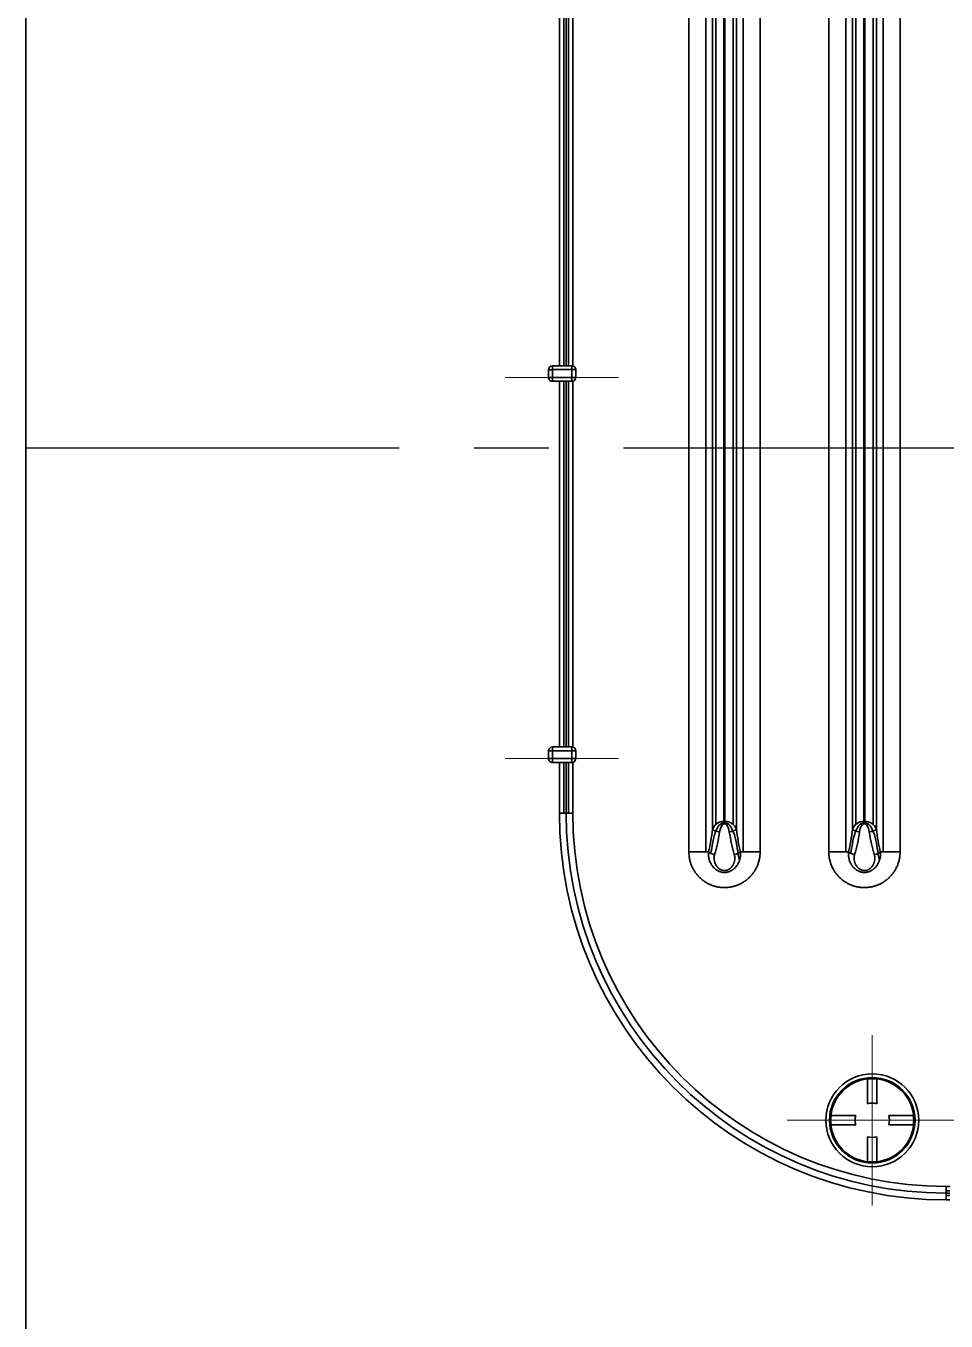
# Model space of a CAD drawing. Header units: millimetres. Extents: x -65 to 964, y 107 to 564.
# Drawn here: x -64.7 to 54.2, y 261.3 to 428.6 of the extents above; entities that cross this region are included whole.
import ezdxf

# ---------------------------------------------------------------- set-up
doc = ezdxf.new("R2010")
doc.units = ezdxf.units.MM
doc.linetypes.add('CENTER', pattern=[50.8, 31.75, -6.35, 6.35, -6.35])
doc.layers.add('1', color=7, linetype='Continuous', true_color=0xffffff)
doc.layers.add('10', color=7, linetype='Continuous', true_color=0xffffff)

msp = doc.modelspace()

# ---------------------------------------------------------------- linework, layer by layer
at = {"layer": '1', "color": 1, "linetype": 'CENTER', "lineweight": 18}
for p, q in [((11.891, 383.229), (-2.746, 383.229)), ((11.891, 333.984), (-2.746, 333.984)), ((44.676, 276.247), (44.676, 298.256)), ((33.671, 287.251), (55.68, 287.251))]:
    msp.add_line(p, q, dxfattribs=at)
at = {"layer": '1', "color": 1, "linetype": 'CENTER', "ltscale": 1.52}
msp.add_line((-64.699, 374.131), (405.301, 374.131), dxfattribs=at)
at = {"layer": '10', "color": 7, "linetype": 'Continuous', "lineweight": 35}
for p, q in [((-64.699, 239.994), (-64.699, 479.806)), ((20.975, 467.649), (20.975, 321.924)), ((23.177, 321.924), (23.177, 467.649)), ((24.032, 324.856), (24.032, 467.649)), ((24.446, 467.649), (24.446, 325.457)), ((25.514, 325.879), (25.514, 467.649)), ((25.648, 467.649), (25.648, 325.879)), ((26.716, 325.457), (26.716, 467.649)), ((27.13, 467.649), (27.13, 324.856)), ((27.984, 467.649), (27.984, 321.924)), ((30.187, 321.924), (30.187, 467.649)), ((39.065, 467.649), (39.065, 321.924)), ((41.267, 321.924), (41.267, 467.649)), ((42.122, 324.856), (42.122, 467.649)), ((42.536, 467.649), (42.536, 325.457)), ((43.604, 325.879), (43.604, 467.649)), ((43.738, 467.649), (43.738, 325.879)), ((44.806, 325.457), (44.806, 467.649)), ((45.22, 467.649), (45.22, 324.856)), ((46.074, 467.649), (46.074, 321.924)), ((48.277, 321.924), (48.277, 467.649)), ((4.242, 431.971), (4.242, 384.736)), ((4.823, 431.971), (4.823, 384.736)), ((5.113, 384.736), (5.113, 431.971)), ((5.403, 431.971), (5.403, 384.736)), ((5.983, 384.722), (5.983, 431.986)), ((3.347, 384.232), (2.847, 384.232)), ((2.847, 383.228), (2.847, 384.232)), ((3.347, 384.736), (5.182, 384.736)), ((4.242, 384.736), (3.347, 384.736)), ((3.347, 384.236), (5.864, 384.236)), ((3.347, 383.229), (3.347, 384.234)), ((5.865, 383.229), (3.347, 383.229)), ((5.113, 384.736), (4.242, 384.736)), ((5.864, 384.736), (5.113, 384.736)), ((5.864, 384.736), (5.864, 384.236)), ((5.864, 384.236), (6.365, 384.236)), ((5.864, 384.236), (5.864, 383.229)), ((6.365, 383.226), (6.365, 384.236)), ((5.184, 382.726), (3.347, 382.726)), ((3.347, 382.726), (4.242, 382.726)), ((4.242, 382.726), (5.113, 382.726)), ((4.242, 382.726), (4.242, 335.491)), ((4.823, 382.726), (4.823, 335.491)), ((5.113, 382.726), (5.865, 382.726)), ((5.113, 335.491), (5.113, 382.726)), ((5.403, 382.726), (5.403, 335.491)), ((5.983, 335.477), (5.983, 382.741)), ((3.347, 334.987), (2.847, 334.987)), ((2.847, 333.983), (2.847, 334.987)), ((3.347, 335.491), (5.182, 335.491)), ((4.242, 335.491), (3.347, 335.491)), ((3.347, 334.991), (5.864, 334.991)), ((3.347, 333.984), (3.347, 334.989)), ((5.113, 335.491), (4.242, 335.491)), ((5.864, 335.491), (5.113, 335.491)), ((5.864, 335.491), (5.864, 334.991)), ((5.864, 334.991), (6.365, 334.991)), ((5.864, 334.991), (5.864, 333.984)), ((6.365, 333.981), (6.365, 334.991)), ((5.865, 333.984), (3.347, 333.984)), ((5.184, 333.481), (3.347, 333.481)), ((3.347, 333.481), (4.242, 333.481)), ((4.242, 333.481), (5.113, 333.481)), ((4.242, 333.481), (4.242, 326.949)), ((4.823, 326.949), (4.823, 333.481)), ((5.113, 333.481), (5.865, 333.481)), ((5.113, 326.949), (5.113, 333.481)), ((5.403, 333.481), (5.403, 326.949)), ((5.983, 326.949), (5.983, 333.496)), ((5.113, 326.949), (4.242, 326.949)), ((5.983, 326.949), (5.113, 326.949)), ((25.514, 325.879), (25.648, 325.879)), ((25.514, 325.879), (25.514, 325.537)), ((25.514, 325.702), (25.648, 325.702)), ((25.648, 325.537), (25.514, 325.537)), ((25.648, 325.879), (25.648, 325.537)), ((43.604, 325.879), (43.604, 325.537)), ((43.604, 325.879), (43.738, 325.879)), ((43.604, 325.702), (43.738, 325.702)), ((43.738, 325.537), (43.604, 325.537)), ((43.738, 325.879), (43.738, 325.537)), ((23.537, 321.924), (20.975, 321.924)), ((27.323, 321.75), (27.517, 320.81)), ((30.187, 321.924), (27.625, 321.924)), ((41.627, 321.924), (39.065, 321.924)), ((45.413, 321.75), (45.607, 320.81)), ((48.277, 321.924), (45.715, 321.924)), ((44.072, 292.603), (44.072, 289.378)), ((45.278, 289.379), (45.278, 292.603)), ((42.548, 287.854), (39.324, 287.854)), ((50.027, 287.854), (46.803, 287.854)), ((39.324, 286.648), (42.548, 286.648)), ((46.803, 286.648), (50.027, 286.648)), ((44.072, 285.124), (44.072, 281.9)), ((45.278, 281.9), (45.278, 285.124)), ((54.223, 277.839), (54.223, 278.709)), ((54.74, 278.709), (54.223, 278.709)), ((54.223, 278.129), (54.726, 278.129)), ((54.223, 276.968), (54.223, 277.839)), ((54.726, 277.839), (54.223, 277.839)), ((54.726, 277.548), (54.223, 277.548)), ((54.223, 276.968), (54.726, 276.968))]:
    msp.add_line(p, q, dxfattribs=at)
for radius in [6.004, 5.528, 5.503]:
    msp.add_circle((44.676, 287.251), radius, dxfattribs=at)
for centre, radius, start, end in [((3.347, 384.232), 0.5, 90.00992, 180), ((3.347, 383.227), 0.5, 179.86411, 270.00548), ((5.864, 384.236), 0.501, 0, 76.2177), ((5.865, 383.226), 0.5, 283.72613, 0), ((3.347, 334.987), 0.5, 90.00992, 180), ((5.864, 334.991), 0.501, 0, 76.2177), ((3.347, 333.982), 0.5, 179.86407, 270.00548), ((5.865, 333.981), 0.5, 283.72613, 0), ((54.223, 326.949), 49.981, 180, 270), ((54.223, 326.949), 49.11, 180, 270), ((54.223, 326.949), 48.24, 180, 270), ((44.676, 287.251), 5.385, 96.43516, 173.57101), ((44.676, 287.251), 5.359, 83.54549, 96.46692), ((44.676, 287.251), 5.385, 6.42899, 83.57719), ((44.676, 287.251), 5.359, 173.53929, 186.46071), ((44.676, 287.251), 2.211, 164.17338, 195.82662), ((44.676, 287.251), 2.211, 74.18891, 105.84215), ((44.676, 287.251), 2.211, 344.17338, 15.82662), ((44.676, 287.251), 5.359, 353.53929, 6.46071), ((44.676, 287.251), 5.385, 186.42899, 263.56484), ((44.676, 287.251), 5.385, 276.42281, 353.57101), ((44.676, 287.251), 2.211, 254.15785, 285.81109), ((44.676, 287.251), 5.359, 263.53308, 276.45451)]:
    msp.add_arc(centre, radius, start, end, dxfattribs=at)
for centre, major_axis, ratio, start_param, end_param in [((20.975, 329.455), (0, 11.859), 0.2796495, 4.0243891, 4.3141941), ((25.514, 324.208), (0, 1.67), 0.9626055, 0, 1.1726014), ((24.953, 324.856), (0.988, -0.151), 0.3385342, 3.5663362, 4.7641757), ((25.514, 321.284), (0, 4.418), 0.3639702, 0, 1.1693032), ((25.514, 323.866), (0, 1.67), 0.3639702, 0, 1.1726014), ((25.648, 324.208), (0, 1.67), 0.9626055, 5.1105839, 6.2831853), ((25.648, 321.284), (0, 4.418), 0.3639702, 5.1138459, 6.2831853), ((25.648, 323.866), (0, 1.67), 0.3639702, 5.1105839, 6.2831853), ((26.208, 324.856), (0.988, 0.151), 0.3385342, 4.6606023, 5.8584417), ((30.187, 329.455), (0, 11.859), 0.2796495, 1.9689912, 2.2587962), ((39.065, 329.455), (0, 11.859), 0.2796495, 4.0243891, 4.3141941), ((43.604, 324.208), (0, 1.67), 0.9626055, 0, 1.1726014), ((43.043, 324.856), (0.988, -0.151), 0.3385342, 3.5663362, 4.7641757), ((43.604, 321.284), (0, 4.418), 0.3639702, 0, 1.1693032), ((43.604, 323.866), (0, 1.67), 0.3639702, 0, 1.1726014), ((43.738, 324.208), (0, 1.67), 0.9626055, 5.1105839, 6.2831853), ((43.738, 321.284), (0, 4.418), 0.3639702, 5.1138459, 6.2831853), ((43.738, 323.866), (0, 1.67), 0.3639702, 5.1105839, 6.2831853), ((44.298, 324.856), (0.988, 0.151), 0.3385342, 4.6606023, 5.8584417), ((48.277, 329.455), (0, 11.859), 0.2796495, 1.9689912, 2.2587962), ((20.975, 326.531), (0, 9.112), 0.3639702, 4.1622861, 4.3157932), ((20.975, 329.113), (0, 11.859), 0.3639702, 4.0243891, 4.3141941), ((30.187, 329.113), (0, 11.859), 0.3639702, 1.9689912, 2.2587962), ((30.187, 326.531), (0, 9.112), 0.3639702, 1.9674098, 2.1208992), ((39.065, 326.531), (0, 9.112), 0.3639702, 4.1622861, 4.3157932), ((39.065, 329.113), (0, 11.859), 0.3639702, 4.0243891, 4.3141941), ((48.277, 329.113), (0, 11.859), 0.3639702, 1.9689912, 2.2587962), ((48.277, 326.531), (0, 9.112), 0.3639702, 1.9674098, 2.1208992), ((24.309, 321.924), (0.958, -0.287), 0.329256, 3.879162, 4.8105777), ((26.852, 321.924), (-0.958, -0.287), 0.329256, 1.4726076, 2.4040233), ((42.399, 321.924), (0.958, -0.287), 0.329256, 3.879162, 4.8105777), ((44.942, 321.924), (-0.958, -0.287), 0.329256, 1.4726076, 2.4040233)]:
    msp.add_ellipse(centre, major_axis=major_axis, ratio=ratio, start_param=start_param, end_param=end_param, dxfattribs=at)
for points, knots in [([(3.347, 383.229), (3.344, 383.229), (3.336, 383.229), (3.325, 383.229), (3.314, 383.229), (3.302, 383.229), (3.291, 383.229), (3.28, 383.229), (3.269, 383.229), (3.258, 383.229), (3.247, 383.229), (3.236, 383.228), (3.225, 383.228), (3.213, 383.228), (3.202, 383.228), (3.191, 383.228), (3.18, 383.228), (3.169, 383.228), (3.158, 383.228), (3.147, 383.227), (3.136, 383.227), (3.125, 383.227), (3.114, 383.227), (3.103, 383.227), (3.092, 383.227), (3.081, 383.227), (3.07, 383.227), (3.059, 383.227), (3.048, 383.226), (3.037, 383.226), (3.026, 383.226), (3.016, 383.226), (3.006, 383.226), (2.997, 383.226), (2.988, 383.226), (2.979, 383.226), (2.97, 383.226), (2.961, 383.226), (2.952, 383.226), (2.943, 383.226), (2.934, 383.226), (2.926, 383.226), (2.917, 383.226), (2.909, 383.226), (2.901, 383.226), (2.893, 383.226), (2.886, 383.226), (2.879, 383.226), (2.873, 383.227), (2.867, 383.227), (2.862, 383.227), (2.857, 383.227), (2.853, 383.228), (2.85, 383.228), (2.848, 383.228), (2.848, 383.228), (2.847, 383.228)], [0, 0, 0, 0, 0.0146755, 0.0292956, 0.0438752, 0.0584293, 0.0729727, 0.0875199, 0.1020854, 0.1166833, 0.1313273, 0.1460311, 0.1608076, 0.1756696, 0.1906294, 0.2056987, 0.220889, 0.2362111, 0.2516752, 0.2672914, 0.2830688, 0.2990163, 0.3151422, 0.3314541, 0.3479594, 0.3646646, 0.381576, 0.3986993, 0.4160395, 0.4336014, 0.4513891, 0.4694063, 0.4876563, 0.5033093, 0.5195299, 0.5363271, 0.5537089, 0.5716829, 0.5902557, 0.6094332, 0.6292206, 0.6496222, 0.6706416, 0.6922815, 0.7145437, 0.7374292, 0.7609377, 0.7850684, 0.8098189, 0.8351861, 0.8611654, 0.8877513, 0.9149366, 0.9427132, 0.9710714, 1, 1, 1, 1]), ([(3.347, 384.234), (3.347, 384.267), (3.347, 384.299), (3.347, 384.364), (3.347, 384.395), (3.347, 384.456), (3.347, 384.485), (3.347, 384.539), (3.347, 384.564), (3.347, 384.61), (3.347, 384.631), (3.347, 384.667), (3.347, 384.683), (3.347, 384.708), (3.347, 384.717), (3.347, 384.73), (3.347, 384.733), (3.347, 384.732)], [0, 0, 0, 0, 0.125, 0.125, 0.25, 0.25, 0.375, 0.375, 0.5, 0.5, 0.625, 0.625, 0.75, 0.75, 0.875, 0.875, 1, 1, 1, 1]), ([(3.347, 382.727), (3.347, 382.727), (3.347, 382.73), (3.347, 382.743), (3.347, 382.753), (3.347, 382.778), (3.347, 382.794), (3.347, 382.83), (3.347, 382.851), (3.347, 382.898), (3.347, 382.923), (3.347, 382.978), (3.347, 383.007), (3.347, 383.068), (3.347, 383.099), (3.347, 383.163), (3.347, 383.196), (3.347, 383.229)], [0, 0, 0, 0, 0.125, 0.125, 0.25, 0.25, 0.375, 0.375, 0.5, 0.5, 0.625, 0.625, 0.75, 0.75, 0.875, 0.875, 1, 1, 1, 1]), ([(5.865, 383.229), (5.897, 383.229), (5.93, 383.229), (5.994, 383.229), (6.026, 383.229), (6.086, 383.229), (6.115, 383.229), (6.17, 383.229), (6.195, 383.229), (6.241, 383.229), (6.262, 383.229), (6.299, 383.229), (6.314, 383.229), (6.339, 383.229), (6.349, 383.229), (6.361, 383.229), (6.365, 383.229), (6.365, 383.229)], [0, 0, 0, 0, 0.125, 0.125, 0.25, 0.25, 0.375, 0.375, 0.5, 0.5, 0.625, 0.625, 0.75, 0.75, 0.875, 0.875, 1, 1, 1, 1]), ([(5.865, 383.229), (5.865, 383.196), (5.865, 383.163), (5.865, 383.099), (5.865, 383.068), (5.865, 383.007), (5.865, 382.978), (5.865, 382.924), (5.865, 382.899), (5.865, 382.853), (5.865, 382.832), (5.865, 382.796), (5.865, 382.78), (5.865, 382.755), (5.865, 382.746), (5.865, 382.733), (5.865, 382.73), (5.865, 382.73)], [0, 0, 0, 0, 0.125, 0.125, 0.25, 0.25, 0.375, 0.375, 0.5, 0.5, 0.625, 0.625, 0.75, 0.75, 0.875, 0.875, 1, 1, 1, 1]), ([(3.347, 334.989), (3.347, 335.022), (3.347, 335.054), (3.347, 335.119), (3.347, 335.15), (3.347, 335.211), (3.347, 335.24), (3.347, 335.294), (3.347, 335.319), (3.347, 335.365), (3.347, 335.386), (3.347, 335.422), (3.347, 335.438), (3.347, 335.463), (3.347, 335.472), (3.347, 335.485), (3.347, 335.488), (3.347, 335.487)], [0, 0, 0, 0, 0.125, 0.125, 0.25, 0.25, 0.375, 0.375, 0.5, 0.5, 0.625, 0.625, 0.75, 0.75, 0.875, 0.875, 1, 1, 1, 1]), ([(3.347, 333.984), (3.344, 333.984), (3.336, 333.984), (3.325, 333.984), (3.314, 333.984), (3.302, 333.984), (3.291, 333.984), (3.28, 333.984), (3.269, 333.984), (3.258, 333.984), (3.247, 333.984), (3.236, 333.983), (3.225, 333.983), (3.213, 333.983), (3.202, 333.983), (3.191, 333.983), (3.18, 333.983), (3.169, 333.983), (3.158, 333.983), (3.147, 333.982), (3.136, 333.982), (3.125, 333.982), (3.114, 333.982), (3.103, 333.982), (3.092, 333.982), (3.081, 333.982), (3.07, 333.982), (3.059, 333.982), (3.048, 333.981), (3.037, 333.981), (3.026, 333.981), (3.016, 333.981), (3.006, 333.981), (2.997, 333.981), (2.988, 333.981), (2.979, 333.981), (2.97, 333.981), (2.961, 333.981), (2.952, 333.981), (2.943, 333.981), (2.934, 333.981), (2.926, 333.981), (2.917, 333.981), (2.909, 333.981), (2.901, 333.981), (2.893, 333.981), (2.886, 333.981), (2.879, 333.981), (2.873, 333.982), (2.867, 333.982), (2.862, 333.982), (2.857, 333.982), (2.853, 333.983), (2.85, 333.983), (2.848, 333.983), (2.848, 333.983), (2.847, 333.983)], [0, 0, 0, 0, 0.0146755, 0.0292956, 0.0438752, 0.0584293, 0.0729727, 0.0875199, 0.1020854, 0.1166833, 0.1313274, 0.1460311, 0.1608076, 0.1756697, 0.1906294, 0.2056988, 0.220889, 0.2362111, 0.2516753, 0.2672914, 0.2830689, 0.2990164, 0.3151422, 0.3314542, 0.3479594, 0.3646647, 0.3815761, 0.3986994, 0.4160396, 0.4336015, 0.4513892, 0.4694064, 0.4876563, 0.5033094, 0.51953, 0.5363272, 0.553709, 0.571683, 0.5902558, 0.6094333, 0.6292207, 0.6496223, 0.6706417, 0.6922816, 0.7145438, 0.7374292, 0.7609378, 0.7850684, 0.809819, 0.8351861, 0.8611654, 0.8877513, 0.9149366, 0.9427132, 0.9710714, 1, 1, 1, 1]), ([(3.347, 333.482), (3.347, 333.482), (3.347, 333.485), (3.347, 333.498), (3.347, 333.508), (3.347, 333.533), (3.347, 333.549), (3.347, 333.585), (3.347, 333.606), (3.347, 333.653), (3.347, 333.678), (3.347, 333.733), (3.347, 333.762), (3.347, 333.823), (3.347, 333.854), (3.347, 333.918), (3.347, 333.951), (3.347, 333.984)], [0, 0, 0, 0, 0.125, 0.125, 0.25, 0.25, 0.375, 0.375, 0.5, 0.5, 0.625, 0.625, 0.75, 0.75, 0.875, 0.875, 1, 1, 1, 1]), ([(5.865, 333.984), (5.897, 333.984), (5.93, 333.984), (5.994, 333.984), (6.026, 333.984), (6.086, 333.984), (6.115, 333.984), (6.17, 333.984), (6.195, 333.984), (6.241, 333.984), (6.262, 333.984), (6.299, 333.984), (6.314, 333.984), (6.339, 333.984), (6.349, 333.984), (6.361, 333.984), (6.365, 333.984), (6.365, 333.984)], [0, 0, 0, 0, 0.125, 0.125, 0.25, 0.25, 0.375, 0.375, 0.5, 0.5, 0.625, 0.625, 0.75, 0.75, 0.875, 0.875, 1, 1, 1, 1]), ([(5.865, 333.984), (5.865, 333.951), (5.865, 333.918), (5.865, 333.854), (5.865, 333.823), (5.865, 333.762), (5.865, 333.733), (5.865, 333.679), (5.865, 333.654), (5.865, 333.608), (5.865, 333.587), (5.865, 333.551), (5.865, 333.535), (5.865, 333.51), (5.865, 333.501), (5.865, 333.488), (5.865, 333.485), (5.865, 333.485)], [0, 0, 0, 0, 0.125, 0.125, 0.25, 0.25, 0.375, 0.375, 0.5, 0.5, 0.625, 0.625, 0.75, 0.75, 0.875, 0.875, 1, 1, 1, 1]), ([(30.187, 321.924), (30.187, 321.772), (30.172, 321.469), (30.127, 321.17), (30.083, 320.947), (30.066, 320.873), (30.029, 320.726), (30.009, 320.653), (29.943, 320.437), (29.841, 320.155), (29.713, 319.884), (29.606, 319.684), (29.569, 319.619), (29.511, 319.521), (29.491, 319.489), (29.45, 319.425), (29.347, 319.266), (29.145, 318.994), (28.943, 318.772), (28.731, 318.56), (28.619, 318.459), (28.472, 318.338), (28.443, 318.315), (28.383, 318.268), (28.292, 318.199), (28.2, 318.134), (28.012, 318.009), (27.755, 317.855), (27.483, 317.726), (27.274, 317.64), (27.204, 317.613), (27.097, 317.574), (27.061, 317.562), (26.989, 317.538), (26.953, 317.527), (26.772, 317.472), (26.48, 317.399), (26.184, 317.355), (25.884, 317.325), (25.734, 317.318), (25.43, 317.318), (25.279, 317.325), (24.978, 317.355), (24.829, 317.377), (24.607, 317.421), (24.533, 317.438), (24.423, 317.466), (24.386, 317.475), (24.313, 317.496), (24.276, 317.506), (24.095, 317.561), (23.812, 317.663), (23.541, 317.791), (23.276, 317.933), (23.147, 318.01), (22.989, 318.116), (22.958, 318.137), (22.896, 318.181), (22.804, 318.247), (22.715, 318.317), (22.541, 318.46), (22.319, 318.662), (22.117, 318.884), (21.973, 319.059), (21.926, 319.119), (21.836, 319.241), (21.792, 319.303), (21.666, 319.491), (21.512, 319.749), (21.384, 320.02), (21.297, 320.228), (21.257, 320.334), (21.22, 320.441), (21.196, 320.513), (21.184, 320.549), (21.129, 320.731), (21.092, 320.877), (21.034, 321.173), (21.012, 321.321), (20.982, 321.621), (20.975, 321.772), (20.975, 321.924)], [0, 0, 0, 0, 0.03125, 0.0625, 0.0625, 0.078125, 0.078125, 0.09375, 0.09375, 0.125, 0.15625, 0.15625, 0.171875, 0.171875, 0.1796875, 0.1796875, 0.1875, 0.21875, 0.25, 0.25, 0.28125, 0.28125, 0.2890625, 0.2890625, 0.296875, 0.3125, 0.3125, 0.34375, 0.375, 0.375, 0.390625, 0.390625, 0.3984375, 0.3984375, 0.40625, 0.40625, 0.4375, 0.46875, 0.46875, 0.5, 0.5, 0.53125, 0.53125, 0.5625, 0.5625, 0.578125, 0.578125, 0.5859375, 0.5859375, 0.59375, 0.59375, 0.625, 0.65625, 0.65625, 0.6875, 0.6875, 0.6953125, 0.6953125, 0.703125, 0.71875, 0.71875, 0.75, 0.78125, 0.78125, 0.796875, 0.796875, 0.8125, 0.8125, 0.84375, 0.875, 0.875, 0.890625, 0.8984375, 0.8984375, 0.90625, 0.90625, 0.9375, 0.9375, 0.96875, 0.96875, 1, 1, 1, 1]), ([(27.625, 321.924), (27.636, 321.846), (27.643, 321.768), (27.649, 321.612), (27.648, 321.457), (27.632, 321.303), (27.614, 321.187), (27.603, 321.13), (27.591, 321.073), (27.582, 321.034), (27.577, 321.015), (27.553, 320.92), (27.507, 320.771), (27.418, 320.556), (27.346, 320.418), (27.286, 320.317), (27.266, 320.284), (27.223, 320.218), (27.2, 320.185), (27.131, 320.09), (27.083, 320.03), (26.98, 319.913), (26.926, 319.857), (26.811, 319.751), (26.751, 319.701), (26.672, 319.641), (26.656, 319.629), (26.624, 319.606), (26.575, 319.573), (26.525, 319.541), (26.422, 319.481), (26.352, 319.445), (26.261, 319.405), (26.243, 319.397), (26.206, 319.383), (26.187, 319.375), (26.131, 319.355), (26.093, 319.343), (25.978, 319.309), (25.901, 319.292), (25.782, 319.275), (25.742, 319.27), (25.662, 319.265), (25.622, 319.263), (25.502, 319.263), (25.423, 319.269), (25.324, 319.283), (25.304, 319.286), (25.264, 319.293), (25.206, 319.305), (25.109, 319.329), (25.014, 319.36), (24.958, 319.381), (24.921, 319.396), (24.903, 319.404), (24.812, 319.444), (24.741, 319.48), (24.605, 319.56), (24.54, 319.604), (24.46, 319.663), (24.445, 319.675), (24.414, 319.699), (24.398, 319.712), (24.353, 319.75), (24.323, 319.776), (24.237, 319.856), (24.182, 319.912), (24.079, 320.029), (24.03, 320.09), (23.961, 320.185), (23.939, 320.217), (23.896, 320.283), (23.875, 320.316), (23.816, 320.418), (23.743, 320.556), (23.684, 320.699), (23.644, 320.809), (23.626, 320.865), (23.609, 320.921), (23.598, 320.959), (23.593, 320.978), (23.569, 321.073), (23.538, 321.226), (23.513, 321.457), (23.512, 321.612), (23.518, 321.768), (23.525, 321.846), (23.537, 321.924)], [0, 0, 0, 0, 0.03125, 0.03125, 0.0625, 0.09375, 0.09375, 0.109375, 0.1171875, 0.1171875, 0.125, 0.125, 0.15625, 0.1875, 0.21875, 0.21875, 0.234375, 0.234375, 0.25, 0.25, 0.28125, 0.28125, 0.3125, 0.3125, 0.34375, 0.34375, 0.3515625, 0.3515625, 0.359375, 0.375, 0.375, 0.40625, 0.40625, 0.4140625, 0.4140625, 0.421875, 0.421875, 0.4375, 0.4375, 0.46875, 0.46875, 0.484375, 0.484375, 0.5, 0.5, 0.53125, 0.53125, 0.5390625, 0.5390625, 0.546875, 0.5625, 0.578125, 0.5859375, 0.5859375, 0.59375, 0.59375, 0.625, 0.625, 0.65625, 0.65625, 0.6640625, 0.6640625, 0.671875, 0.671875, 0.6875, 0.6875, 0.71875, 0.71875, 0.75, 0.75, 0.765625, 0.765625, 0.78125, 0.78125, 0.8125, 0.84375, 0.84375, 0.859375, 0.8671875, 0.8671875, 0.875, 0.875, 0.90625, 0.9375, 0.96875, 0.96875, 1, 1, 1, 1]), ([(24.309, 321.582), (24.293, 321.527), (24.279, 321.471), (24.259, 321.36), (24.244, 321.248), (24.24, 321.136), (24.242, 321.051), (24.243, 321.023), (24.247, 320.966), (24.249, 320.937), (24.266, 320.796), (24.289, 320.685), (24.341, 320.522), (24.361, 320.469), (24.395, 320.389), (24.407, 320.363), (24.432, 320.311), (24.445, 320.285), (24.486, 320.21), (24.516, 320.161), (24.581, 320.066), (24.616, 320.02), (24.673, 319.954), (24.693, 319.932), (24.733, 319.889), (24.754, 319.869), (24.818, 319.809), (24.864, 319.771), (24.959, 319.702), (25.009, 319.67), (25.115, 319.613), (25.17, 319.589), (25.255, 319.559), (25.284, 319.55), (25.328, 319.539), (25.343, 319.535), (25.372, 319.529), (25.387, 319.526), (25.462, 319.513), (25.522, 319.508), (25.612, 319.508), (25.643, 319.509), (25.703, 319.515), (25.733, 319.519), (25.823, 319.535), (25.881, 319.55), (25.966, 319.58), (25.994, 319.591), (26.049, 319.616), (26.076, 319.629), (26.155, 319.672), (26.205, 319.704), (26.3, 319.773), (26.345, 319.811), (26.399, 319.861), (26.41, 319.871), (26.431, 319.892), (26.461, 319.924), (26.49, 319.956), (26.547, 320.022), (26.581, 320.068), (26.646, 320.162), (26.676, 320.211), (26.717, 320.287), (26.73, 320.312), (26.755, 320.364), (26.767, 320.39), (26.801, 320.469), (26.821, 320.523), (26.872, 320.685), (26.896, 320.796), (26.912, 320.937), (26.915, 320.965), (26.919, 321.022), (26.92, 321.051), (26.921, 321.136), (26.918, 321.249), (26.903, 321.36), (26.882, 321.471), (26.869, 321.527), (26.852, 321.582)], [0, 0, 0, 0, 0.03125, 0.03125, 0.0625, 0.09375, 0.09375, 0.109375, 0.109375, 0.125, 0.125, 0.1875, 0.1875, 0.21875, 0.21875, 0.234375, 0.234375, 0.25, 0.25, 0.28125, 0.28125, 0.3125, 0.3125, 0.328125, 0.328125, 0.34375, 0.34375, 0.375, 0.375, 0.40625, 0.40625, 0.4375, 0.4375, 0.453125, 0.453125, 0.4609375, 0.4609375, 0.46875, 0.46875, 0.5, 0.5, 0.515625, 0.515625, 0.53125, 0.53125, 0.5625, 0.5625, 0.578125, 0.578125, 0.59375, 0.59375, 0.625, 0.625, 0.65625, 0.65625, 0.6640625, 0.6640625, 0.671875, 0.6875, 0.6875, 0.71875, 0.71875, 0.75, 0.75, 0.765625, 0.765625, 0.78125, 0.78125, 0.8125, 0.8125, 0.875, 0.875, 0.890625, 0.890625, 0.90625, 0.90625, 0.9375, 0.96875, 0.96875, 1, 1, 1, 1]), ([(48.277, 321.924), (48.277, 321.772), (48.262, 321.469), (48.217, 321.17), (48.173, 320.947), (48.156, 320.873), (48.119, 320.726), (48.099, 320.653), (48.033, 320.437), (47.931, 320.155), (47.803, 319.884), (47.696, 319.684), (47.659, 319.619), (47.601, 319.521), (47.581, 319.489), (47.54, 319.425), (47.437, 319.266), (47.235, 318.994), (47.033, 318.772), (46.821, 318.56), (46.709, 318.459), (46.562, 318.338), (46.533, 318.315), (46.473, 318.268), (46.382, 318.199), (46.29, 318.134), (46.102, 318.009), (45.845, 317.855), (45.573, 317.726), (45.364, 317.64), (45.294, 317.613), (45.187, 317.574), (45.151, 317.562), (45.079, 317.538), (45.043, 317.527), (44.862, 317.472), (44.57, 317.399), (44.274, 317.355), (43.974, 317.325), (43.824, 317.318), (43.52, 317.318), (43.369, 317.325), (43.068, 317.355), (42.919, 317.377), (42.697, 317.421), (42.623, 317.438), (42.513, 317.466), (42.476, 317.475), (42.403, 317.496), (42.366, 317.506), (42.185, 317.561), (41.902, 317.663), (41.631, 317.791), (41.366, 317.933), (41.237, 318.01), (41.079, 318.116), (41.048, 318.137), (40.986, 318.181), (40.894, 318.247), (40.805, 318.317), (40.631, 318.46), (40.409, 318.662), (40.207, 318.884), (40.063, 319.059), (40.016, 319.119), (39.926, 319.241), (39.882, 319.303), (39.756, 319.491), (39.602, 319.749), (39.474, 320.02), (39.387, 320.228), (39.347, 320.334), (39.31, 320.441), (39.286, 320.513), (39.274, 320.549), (39.219, 320.731), (39.182, 320.877), (39.124, 321.173), (39.102, 321.321), (39.072, 321.621), (39.065, 321.772), (39.065, 321.924)], [0, 0, 0, 0, 0.03125, 0.0625, 0.0625, 0.078125, 0.078125, 0.09375, 0.09375, 0.125, 0.15625, 0.15625, 0.171875, 0.171875, 0.1796875, 0.1796875, 0.1875, 0.21875, 0.25, 0.25, 0.28125, 0.28125, 0.2890625, 0.2890625, 0.296875, 0.3125, 0.3125, 0.34375, 0.375, 0.375, 0.390625, 0.390625, 0.3984375, 0.3984375, 0.40625, 0.40625, 0.4375, 0.46875, 0.46875, 0.5, 0.5, 0.53125, 0.53125, 0.5625, 0.5625, 0.578125, 0.578125, 0.5859375, 0.5859375, 0.59375, 0.59375, 0.625, 0.65625, 0.65625, 0.6875, 0.6875, 0.6953125, 0.6953125, 0.703125, 0.71875, 0.71875, 0.75, 0.78125, 0.78125, 0.796875, 0.796875, 0.8125, 0.8125, 0.84375, 0.875, 0.875, 0.890625, 0.8984375, 0.8984375, 0.90625, 0.90625, 0.9375, 0.9375, 0.96875, 0.96875, 1, 1, 1, 1]), ([(45.715, 321.924), (45.726, 321.846), (45.733, 321.768), (45.739, 321.612), (45.738, 321.457), (45.722, 321.303), (45.704, 321.187), (45.693, 321.13), (45.681, 321.073), (45.672, 321.034), (45.667, 321.015), (45.643, 320.92), (45.597, 320.771), (45.508, 320.556), (45.436, 320.418), (45.376, 320.317), (45.356, 320.284), (45.313, 320.218), (45.29, 320.185), (45.221, 320.09), (45.173, 320.03), (45.07, 319.913), (45.016, 319.857), (44.901, 319.751), (44.841, 319.701), (44.762, 319.641), (44.746, 319.629), (44.714, 319.606), (44.665, 319.573), (44.615, 319.541), (44.512, 319.481), (44.442, 319.445), (44.351, 319.405), (44.333, 319.397), (44.296, 319.383), (44.277, 319.375), (44.221, 319.355), (44.183, 319.343), (44.068, 319.309), (43.991, 319.292), (43.872, 319.275), (43.832, 319.27), (43.752, 319.265), (43.712, 319.263), (43.592, 319.263), (43.513, 319.269), (43.414, 319.283), (43.394, 319.286), (43.354, 319.293), (43.296, 319.305), (43.199, 319.329), (43.104, 319.36), (43.048, 319.381), (43.011, 319.396), (42.993, 319.404), (42.902, 319.444), (42.831, 319.48), (42.695, 319.56), (42.63, 319.604), (42.55, 319.663), (42.535, 319.675), (42.504, 319.699), (42.488, 319.712), (42.443, 319.75), (42.413, 319.776), (42.327, 319.856), (42.272, 319.912), (42.169, 320.029), (42.12, 320.09), (42.051, 320.185), (42.029, 320.217), (41.986, 320.283), (41.965, 320.316), (41.906, 320.418), (41.833, 320.556), (41.774, 320.699), (41.734, 320.809), (41.716, 320.865), (41.699, 320.921), (41.688, 320.959), (41.683, 320.978), (41.659, 321.073), (41.628, 321.226), (41.603, 321.457), (41.602, 321.612), (41.608, 321.768), (41.615, 321.846), (41.627, 321.924)], [0, 0, 0, 0, 0.03125, 0.03125, 0.0625, 0.09375, 0.09375, 0.109375, 0.1171875, 0.1171875, 0.125, 0.125, 0.15625, 0.1875, 0.21875, 0.21875, 0.234375, 0.234375, 0.25, 0.25, 0.28125, 0.28125, 0.3125, 0.3125, 0.34375, 0.34375, 0.3515625, 0.3515625, 0.359375, 0.375, 0.375, 0.40625, 0.40625, 0.4140625, 0.4140625, 0.421875, 0.421875, 0.4375, 0.4375, 0.46875, 0.46875, 0.484375, 0.484375, 0.5, 0.5, 0.53125, 0.53125, 0.5390625, 0.5390625, 0.546875, 0.5625, 0.578125, 0.5859375, 0.5859375, 0.59375, 0.59375, 0.625, 0.625, 0.65625, 0.65625, 0.6640625, 0.6640625, 0.671875, 0.671875, 0.6875, 0.6875, 0.71875, 0.71875, 0.75, 0.75, 0.765625, 0.765625, 0.78125, 0.78125, 0.8125, 0.84375, 0.84375, 0.859375, 0.8671875, 0.8671875, 0.875, 0.875, 0.90625, 0.9375, 0.96875, 0.96875, 1, 1, 1, 1]), ([(42.399, 321.582), (42.383, 321.527), (42.369, 321.471), (42.349, 321.36), (42.334, 321.248), (42.33, 321.136), (42.332, 321.051), (42.333, 321.023), (42.337, 320.966), (42.339, 320.937), (42.356, 320.796), (42.379, 320.685), (42.431, 320.522), (42.451, 320.469), (42.485, 320.389), (42.497, 320.363), (42.522, 320.311), (42.535, 320.285), (42.576, 320.21), (42.606, 320.161), (42.671, 320.066), (42.706, 320.02), (42.763, 319.954), (42.783, 319.932), (42.823, 319.889), (42.844, 319.869), (42.908, 319.809), (42.954, 319.771), (43.049, 319.702), (43.099, 319.67), (43.205, 319.613), (43.26, 319.589), (43.345, 319.559), (43.374, 319.55), (43.418, 319.539), (43.433, 319.535), (43.462, 319.529), (43.477, 319.526), (43.552, 319.513), (43.612, 319.508), (43.702, 319.508), (43.733, 319.509), (43.793, 319.515), (43.823, 319.519), (43.913, 319.535), (43.971, 319.55), (44.056, 319.58), (44.084, 319.591), (44.139, 319.616), (44.166, 319.629), (44.245, 319.672), (44.295, 319.704), (44.39, 319.773), (44.435, 319.811), (44.489, 319.861), (44.5, 319.871), (44.521, 319.892), (44.551, 319.924), (44.58, 319.956), (44.637, 320.022), (44.671, 320.068), (44.736, 320.162), (44.766, 320.211), (44.807, 320.287), (44.82, 320.312), (44.845, 320.364), (44.857, 320.39), (44.891, 320.469), (44.911, 320.523), (44.962, 320.685), (44.986, 320.796), (45.002, 320.937), (45.005, 320.965), (45.009, 321.022), (45.01, 321.051), (45.011, 321.136), (45.008, 321.249), (44.993, 321.36), (44.972, 321.471), (44.959, 321.527), (44.942, 321.582)], [0, 0, 0, 0, 0.03125, 0.03125, 0.0625, 0.09375, 0.09375, 0.109375, 0.109375, 0.125, 0.125, 0.1875, 0.1875, 0.21875, 0.21875, 0.234375, 0.234375, 0.25, 0.25, 0.28125, 0.28125, 0.3125, 0.3125, 0.328125, 0.328125, 0.34375, 0.34375, 0.375, 0.375, 0.40625, 0.40625, 0.4375, 0.4375, 0.453125, 0.453125, 0.4609375, 0.4609375, 0.46875, 0.46875, 0.5, 0.5, 0.515625, 0.515625, 0.53125, 0.53125, 0.5625, 0.5625, 0.578125, 0.578125, 0.59375, 0.59375, 0.625, 0.625, 0.65625, 0.65625, 0.6640625, 0.6640625, 0.671875, 0.6875, 0.6875, 0.71875, 0.71875, 0.75, 0.75, 0.765625, 0.765625, 0.78125, 0.78125, 0.8125, 0.8125, 0.875, 0.875, 0.890625, 0.890625, 0.90625, 0.90625, 0.9375, 0.96875, 0.96875, 1, 1, 1, 1])]:
    msp.add_open_spline(points, degree=3, knots=knots, dxfattribs=at)
for points in [[(5.864, 384.736), (5.904, 384.736), (5.944, 384.732), (5.983, 384.722)], [(5.983, 382.741), (5.944, 382.731), (5.905, 382.726), (5.865, 382.726)], [(5.864, 335.491), (5.904, 335.491), (5.944, 335.487), (5.983, 335.477)], [(5.983, 333.496), (5.944, 333.486), (5.905, 333.481), (5.865, 333.481)]]:
    msp.add_open_spline(points, degree=3, dxfattribs=at)

doc.saveas('drawing.dxf')
